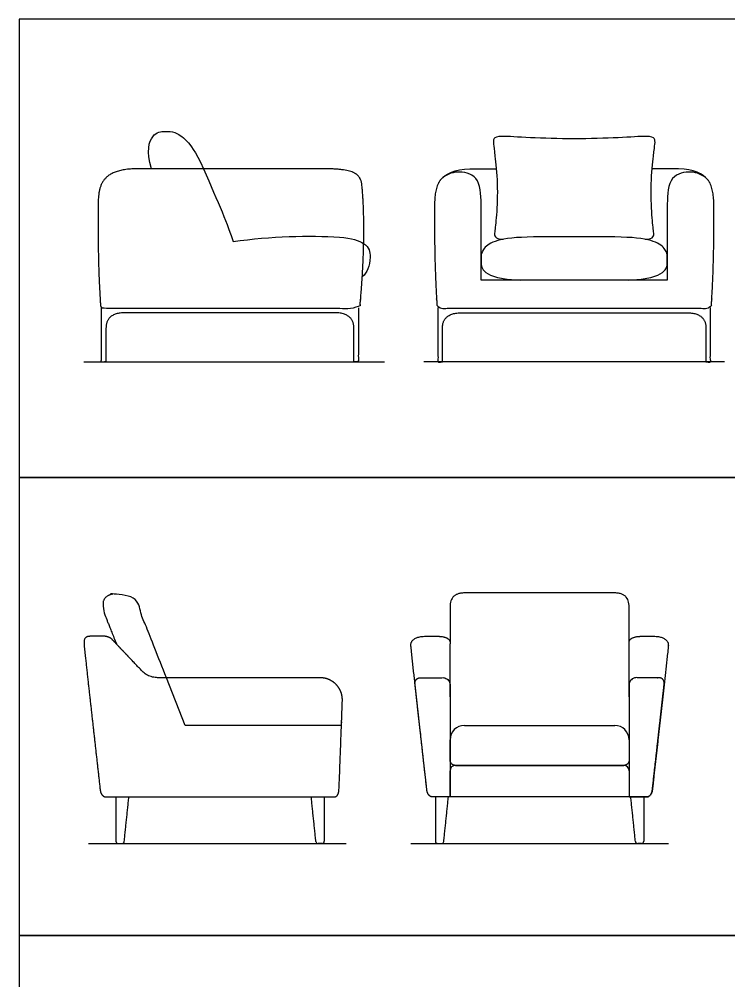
# Model space of a CAD drawing. Header units: millimetres. Extents: x 0 to 36.1, y -0.4 to 14.5.
# Drawn here: x 0.043 to 2.56, y 10.006 to 13.418 of the extents above; entities that cross this region are included whole.
import ezdxf

# ---------------------------------------------------------------- set-up
doc = ezdxf.new("R2010")
doc.units = ezdxf.units.MM
for name, color, linetype, true_color in [('AG-DETAIL-DIAGRAM', 7, 'Continuous', 0xccff66), ('AG-DIAGRAM', 7, 'Continuous', 0xfecc66), ('AG-FURNITURE', 7, 'Continuous', 0x66ccff), ('X-VPRT', 6, 'Continuous', 0xff00ff)]:
    doc.layers.add(name, color=color, linetype=linetype, true_color=true_color)

msp = doc.modelspace()

# ---------------------------------------------------------------- linework, layer by layer
at = {"layer": 'AG-DETAIL-DIAGRAM'}
msp.add_open_spline([(0.6964, 12.8873), (0.7491, 12.7687), (0.7844, 12.6825), (0.8025, 12.6289), (0.9347, 12.6476), (1.0726, 12.6517), (1.1794, 12.6439), (1.2228, 12.6411), (1.2489, 12.6324), (1.2648, 12.6219)], degree=3, knots=[0, 0, 0, 0, 11.009772, 11.009772, 11.009772, 29.23641, 29.23641, 29.23641, 31.154222, 31.154222, 31.154222, 31.154222], dxfattribs=at)
at = {"layer": 'AG-DIAGRAM'}
for points in [[(0.2718, 12.2015), (1.3386, 12.2015)], [(2.5451, 12.2015), (2.0117, 12.2015), (1.4783, 12.2015)], [(1.1861, 10.912), (0.6316, 10.912), (0.565, 11.0812)], [(0.2887, 10.4929), (1.2031, 10.4929)], [(1.4317, 10.4929), (2.3461, 10.4929)]]:
    msp.add_lwpolyline(points, dxfattribs=at)
at = {"layer": 'AG-FURNITURE'}
msp.add_line((2.2064, 10.658), (1.5714, 10.658), dxfattribs=at)
for points in [[(2.0117, 12.4922), (1.6815, 12.4922)], [(2.3419, 12.4922), (2.0117, 12.4922)], [(1.5714, 11.0136), (1.5714, 11.2011)], [(2.2064, 11.0136), (2.2064, 11.2011)]]:
    msp.add_lwpolyline(points, dxfattribs=at)
for centre, radius, start, end in [((1.6222, 10.8612), 0.0508, 90, 180), ((2.1556, 10.8612), 0.0508, 0.0117, 90), ((1.5905, 10.7509), 0.0191, 90, 180), ((2.1874, 10.7509), 0.0191, 360, 90), ((0.3941, 10.5012), 0.00824, 180, 270), ((0.4075, 10.5012), 0.00824, 270, 354.0571), ((1.1036, 10.5012), 0.00824, 185.9429, 270), ((1.117, 10.5012), 0.00824, 270, 0), ((1.5275, 10.5012), 0.00824, 180, 270), ((1.5409, 10.5012), 0.00824, 270, 354.0571), ((2.237, 10.5012), 0.00824, 185.9429, 270), ((2.2504, 10.5012), 0.00824, 270, 0)]:
    msp.add_arc(centre, radius, start, end, dxfattribs=at)
for points, degree, knots in [([(0.5122, 12.8873), (0.4936, 12.9498), (0.5143, 13.0192), (0.5633, 13.0192), (0.5944, 13.0192), (0.6283, 12.9983), (0.6658, 12.9534), (0.6964, 12.8873)], 3, [0.019915, 0.019915, 0.019915, 0.019915, 0.368835, 0.73767, 1.106505, 1.47534, 1.718281, 1.718281, 1.718281, 1.718281]), ([(2.2636, 12.6368), (2.2816, 12.6362), (2.2938, 12.6463), (2.2948, 12.656), (2.2869, 12.713), (2.2819, 12.8355), (2.2938, 12.9451), (2.2986, 12.9763), (2.2989, 12.9959), (2.2803, 13.0044), (2.1778, 12.9968), (2.067, 12.9933), (1.9564, 12.9933), (1.8455, 12.9968), (1.743, 13.0044), (1.7245, 12.9959), (1.7248, 12.9763), (1.7295, 12.9451), (1.7415, 12.8355), (1.7364, 12.713), (1.7285, 12.656), (1.7295, 12.6463), (1.7418, 12.6362), (1.7597, 12.6368)], 3, [0, 0, 0, 0, 2.617566, 5.235131, 7.852697, 10.470263, 13.087829, 15.705394, 18.32296, 20.940526, 23.558092, 26.175657, 26.175657, 28.793223, 31.410789, 34.028354, 36.64592, 39.263486, 41.881052, 44.498617, 47.116183, 49.733749, 52.351315, 52.351315, 52.351315, 52.351315]), ([(1.5455, 12.8562), (1.5664, 12.8759), (1.6022, 12.8873), (1.6634, 12.8873), (1.6874, 12.8873), (1.7114, 12.8873), (1.7354, 12.8873)], 3, [280.928213, 280.928213, 280.928213, 280.928213, 286.191119, 286.191119, 286.191119, 289.023847, 289.023847, 289.023847, 289.023847]), ([(1.6815, 12.4922), (1.6815, 12.7019), (1.6815, 12.7411), (1.6815, 12.8603), (1.6027, 12.8823), (1.564, 12.8693), (1.5455, 12.8562)], 3, [327.141903, 327.141903, 327.141903, 327.141903, 332.195326, 337.248749, 342.302172, 347.355593, 347.355593, 347.355593, 347.355593]), ([(2.4779, 12.8562), (2.457, 12.8759), (2.4212, 12.8873), (2.3599, 12.8873), (2.3359, 12.8873), (2.3119, 12.8873), (2.288, 12.8873)], 3, [280.928213, 280.928213, 280.928213, 280.928213, 286.191119, 286.191119, 286.191119, 289.023847, 289.023847, 289.023847, 289.023847]), ([(2.4779, 12.8562), (2.4593, 12.8693), (2.4206, 12.8823), (2.3419, 12.8603), (2.3419, 12.7411), (2.3419, 12.7019), (2.3419, 12.4922)], 3, [280.928213, 280.928213, 280.928213, 280.928213, 285.981634, 291.035057, 296.08848, 301.141903, 301.141903, 301.141903, 301.141903]), ([(1.2648, 12.6219), (1.2855, 12.6083), (1.2877, 12.5917), (1.2878, 12.5738), (1.287, 12.5409), (1.2776, 12.5183), (1.26, 12.5036)], 3, [31.164042, 31.164042, 31.164042, 31.164042, 33.721957, 33.721957, 33.721957, 37.758875, 37.758875, 37.758875, 37.758875]), ([(0.8052, 12.3762), (0.6087, 12.3762), (0.4202, 12.3762), (0.3509, 12.3762), (0.3509, 12.3213), (0.3509, 12.2614), (0.3509, 12.2015), (0.3429, 12.2015), (0.335, 12.2015), (0.335, 12.2901), (0.335, 12.3952)], 2, [32.573175, 32.573175, 32.573175, 47.415735, 47.415735, 52.306718, 52.306718, 57.02135, 57.02135, 57.64635, 57.64635, 64.620936, 64.620936, 64.620936]), ([(1.246, 12.3934), (1.246, 12.2894), (1.246, 12.2015), (1.2381, 12.2015), (1.2301, 12.2015), (1.2301, 12.2614), (1.2301, 12.3213), (1.2301, 12.3762), (1.1608, 12.3762), (1.0016, 12.3762), (0.8052, 12.3762)], 2, [0.584612, 0.584612, 0.584612, 7.5, 7.5, 8.125, 8.125, 12.839632, 12.839632, 17.730616, 17.730616, 32.573175, 32.573175, 32.573175]), ([(1.5285, 12.3952), (1.5285, 12.2901), (1.5285, 12.2015), (1.5365, 12.2015), (1.5444, 12.2015), (1.5444, 12.2614), (1.5444, 12.3213), (1.5444, 12.3762), (1.6138, 12.3762), (1.8023, 12.3762), (1.9987, 12.3762)], 2, [-64.620936, -64.620936, -64.620936, -57.64635, -57.64635, -57.02135, -57.02135, -52.306718, -52.306718, -47.415735, -47.415735, -32.573175, -32.573175, -32.573175]), ([(2.0246, 12.3762), (2.2211, 12.3762), (2.4096, 12.3762), (2.4789, 12.3762), (2.4789, 12.3213), (2.4789, 12.2614), (2.4789, 12.2015), (2.4869, 12.2015), (2.4948, 12.2015), (2.4948, 12.2901), (2.4948, 12.3952)], 2, [-31.590296, -31.590296, -31.590296, -16.747736, -16.747736, -11.856753, -11.856753, -7.142121, -7.142121, -6.517121, -6.517121, 0.457465, 0.457465, 0.457465]), ([(0.565, 11.0812), (0.4807, 11.2956), (0.4674, 11.3295), (0.4399, 11.3994), (0.3736, 11.3784), (0.3688, 11.3765), (0.3615, 11.3736), (0.3254, 11.3594), (0.3502, 11.2961), (0.3584, 11.2753), (0.3876, 11.2012)], 2, [0.021702, 0.021702, 0.021702, 0.526172, 0.526172, 0.677927, 0.677927, 2.592021, 2.592021, 2.743776, 2.743776, 3.047694, 3.047694, 3.047694]), ([(1.8889, 11.3819), (1.7431, 11.3819), (1.6223, 11.3819), (1.5714, 11.3819), (1.5714, 11.333), (1.5714, 11.2813), (1.5714, 11.2011)], 2, [1.634974, 1.634974, 1.634974, 2.592021, 2.592021, 2.743776, 2.743776, 3.269948, 3.269948, 3.269948]), ([(2.2064, 11.2011), (2.2064, 11.2813), (2.2064, 11.333), (2.2064, 11.3819), (2.1556, 11.3819), (2.0348, 11.3819), (1.8889, 11.3819)], 2, [0, 0, 0, 0.526172, 0.526172, 0.677927, 0.677927, 1.634974, 1.634974, 1.634974]), ([(1.8889, 10.658), (1.8135, 10.658), (1.7381, 10.658), (1.6627, 10.658), (1.5873, 10.658), (1.512, 10.658), (1.5051, 10.658), (1.4982, 10.658), (1.4905, 10.6701), (1.4897, 10.677), (1.489, 10.684), (1.478, 10.7815), (1.4671, 10.8789), (1.4561, 10.9764), (1.4452, 11.0739), (1.4325, 11.1929), (1.4316, 11.2064), (1.4316, 11.2127), (1.4535, 11.2283), (1.4619, 11.2286), (1.5411, 11.2286), (1.5495, 11.2283), (1.5714, 11.2209), (1.5714, 11.2146), (1.5714, 11.2011)], 5, [4.160527, 4.160527, 4.160527, 4.160527, 4.160527, 4.160527, 5.419532, 5.419532, 5.419532, 5.419532, 5.419532, 6.419532, 6.419532, 6.419532, 6.419532, 6.419532, 8.029119, 8.029119, 8.029119, 8.029119, 8.029119, 9.233889, 9.233889, 9.233889, 9.233889, 10.233831, 10.233831, 10.233831, 10.233831, 10.233831, 10.233831]), ([(2.2064, 11.2011), (2.2064, 11.2146), (2.2064, 11.2209), (2.2284, 11.2283), (2.2367, 11.2286), (2.316, 11.2286), (2.3244, 11.2283), (2.3463, 11.2127), (2.3463, 11.2064), (2.3454, 11.1929), (2.3327, 11.0739), (2.3218, 10.9764), (2.3108, 10.8789), (2.2999, 10.7815), (2.2889, 10.684), (2.2881, 10.677), (2.2874, 10.6701), (2.2797, 10.658), (2.2728, 10.658), (2.2659, 10.658), (2.1905, 10.658), (2.1151, 10.658), (2.0397, 10.658), (1.9643, 10.658), (1.8889, 10.658)], 5, [-1.912776, -1.912776, -1.912776, -1.912776, -1.912776, -1.912776, -0.912834, -0.912834, -0.912834, -0.912834, 0.291935, 0.291935, 0.291935, 0.291935, 0.291935, 1.901522, 1.901522, 1.901522, 1.901522, 1.901522, 2.901522, 2.901522, 2.901522, 2.901522, 2.901522, 4.160527, 4.160527, 4.160527, 4.160527, 4.160527, 4.160527])]:
    msp.add_open_spline(points, degree=degree, knots=knots, dxfattribs=at)
for points, weights, degree, knots in [([(1.2585, 12.8306), (1.2688, 12.7395), (1.2682, 12.5668), (1.252, 12.4025), (1.2514, 12.3962), (1.2468, 12.392), (1.2405, 12.392), (0.9413, 12.392), (0.6421, 12.392), (0.3429, 12.392), (0.3365, 12.392), (0.3318, 12.3964), (0.3314, 12.4028), (0.3226, 12.5397), (0.3226, 12.7566), (0.3226, 12.8873), (0.4699, 12.8873), (0.6718, 12.8873), (0.8737, 12.8873), (1.0756, 12.8873), (1.1964, 12.8873), (1.2523, 12.8864), (1.2585, 12.8306)], [1, 1, 1, 1, 0.827280872272, 0.827280872272, 1, 1, 1, 1, 0.819695936171, 0.819695936171, 1, 1, 1, 1, 1, 1, 1, 1, 1, 1, 1], 3, [206.432552, 206.432552, 206.432552, 206.432552, 224.508703, 224.508703, 224.508703, 225.178165, 225.178165, 225.178165, 260.516291, 260.516291, 260.516291, 261.201014, 261.201014, 261.201014, 273.534791, 286.191119, 286.191119, 286.191119, 310.037472, 310.037472, 310.037472, 320.881834, 320.881834, 320.881834, 320.881834]), ([(1.5455, 12.8562), (1.5161, 12.8285), (1.5161, 12.7109), (1.5161, 12.5397), (1.5249, 12.4028), (1.5254, 12.3964), (1.53, 12.392), (1.5365, 12.392), (1.6949, 12.392), (1.8533, 12.392), (2.0117, 12.392)], [1, 1, 1, 1, 1, 0.819695936171, 0.819695936171, 1, 1, 1, 1], 3, [347.355593, 347.355593, 347.355593, 347.355593, 354.749015, 367.082792, 367.082792, 367.082792, 367.767515, 367.767515, 367.767515, 386.476212, 386.476212, 386.476212, 386.476212]), ([(2.0117, 12.392), (2.1701, 12.392), (2.3285, 12.392), (2.4869, 12.392), (2.4933, 12.392), (2.498, 12.3964), (2.4984, 12.4028), (2.5072, 12.5397), (2.5072, 12.7109), (2.5072, 12.8285), (2.4779, 12.8562)], [1, 1, 1, 1, 0.819695936171, 0.819695936171, 1, 1, 1, 1, 1], 3, [241.807594, 241.807594, 241.807594, 241.807594, 260.516291, 260.516291, 260.516291, 261.201014, 261.201014, 261.201014, 273.534791, 280.928213, 280.928213, 280.928213, 280.928213]), ([(1.0798, 11.0812), (1.0875, 11.0812), (1.0944, 11.0812), (1.1008, 11.0812), (1.1067, 11.0812), (1.1122, 11.0811), (1.1247, 11.0808), (1.1371, 11.0781), (1.1488, 11.073), (1.1592, 11.0656), (1.1678, 11.0565), (1.1764, 11.0474), (1.1832, 11.0367), (1.1877, 11.0247), (1.1898, 11.0122), (1.1893, 10.9996), (1.181, 10.7705), (1.1777, 10.6836), (1.1769, 10.6768), (1.1761, 10.6699), (1.1685, 10.658), (1.1616, 10.658), (1.1548, 10.658), (1.0794, 10.658), (0.9818, 10.658), (0.9064, 10.658), (0.831, 10.658), (0.7556, 10.658), (0.6802, 10.658), (0.6048, 10.658), (0.5294, 10.658), (0.454, 10.658), (0.3532, 10.658), (0.3463, 10.658), (0.3394, 10.658), (0.3317, 10.6701), (0.331, 10.677), (0.3302, 10.684), (0.3192, 10.7815), (0.3083, 10.8789), (0.2973, 10.9764), (0.2864, 11.0739), (0.2745, 11.1852), (0.2709, 11.2236), (0.2709, 11.2299), (0.2947, 11.2283), (0.3031, 11.2286), (0.3384, 11.2286), (0.3442, 11.2286), (0.35, 11.2286), (0.3606, 11.226), (0.3686, 11.2221), (0.3731, 11.2165), (0.3933, 11.1951), (0.4143, 11.1729), (0.4355, 11.1506), (0.4567, 11.1282), (0.4778, 11.1058), (0.4867, 11.0965), (0.4973, 11.089), (0.5093, 11.0838), (0.5221, 11.0812), (0.5349, 11.0812), (0.6395, 11.0812), (0.744, 11.0812), (0.8485, 11.0812), (0.9531, 11.0812), (1.0798, 11.0812)], [1, 1, 1, 1, 1, 1, 0.968866379985, 0.953299569978, 0.953299569978, 0.968866379985, 1, 0.968866379985, 0.953299569978, 0.953299569978, 0.968866379985, 1, 1, 1, 1, 1, 1, 1, 1, 1, 1, 1, 1, 1, 1, 1, 1, 1, 1, 1, 1, 1, 1, 1, 1, 1, 1, 1, 1, 1, 1, 1, 1, 1, 1, 1, 1, 1, 1, 1, 1, 1, 1, 1, 0.967401672402, 0.951102508603, 0.951102508603, 0.967401672402, 1, 1, 1, 1, 1, 1], 5, [0, 0, 0, 0, 0, 0, 0.212771, 0.212771, 0.212771, 0.212771, 0.212771, 0.417642, 0.417642, 0.417642, 0.417642, 0.417642, 0.622514, 0.622514, 0.622514, 0.622514, 0.622514, 2.182634, 2.182634, 3.182634, 3.182634, 3.182634, 3.182634, 3.182634, 4.44164, 4.44164, 4.44164, 4.44164, 4.44164, 5.700645, 5.700645, 5.700645, 5.700645, 5.700645, 6.700645, 6.700645, 6.700645, 6.700645, 6.700645, 8.310232, 8.310232, 8.310232, 8.310232, 8.310232, 9.515001, 9.515001, 9.515001, 9.515001, 9.515001, 10.220541, 10.220541, 10.220541, 10.220541, 10.220541, 10.726185, 10.726185, 10.726185, 10.726185, 10.726185, 10.935886, 10.935886, 10.935886, 10.935886, 10.935886, 13.065015, 13.065015, 13.065015, 13.065015, 13.065015, 13.065015]), ([(1.5714, 10.658), (1.5714, 10.7444), (1.5714, 10.8117), (1.5714, 10.879), (1.5714, 10.9463), (1.5714, 11.0558), (1.5714, 11.0639), (1.5684, 11.072), (1.5622, 11.0781), (1.5542, 11.0812), (1.546, 11.0812), (1.5309, 11.0812), (1.5158, 11.0812), (1.5007, 11.0812), (1.4856, 11.0812), (1.4658, 11.0812), (1.4626, 11.0812), (1.4594, 11.0805), (1.4564, 11.0792), (1.4538, 11.0773), (1.4516, 11.0749), (1.4495, 11.0725), (1.4479, 11.0696), (1.4469, 11.0665), (1.4465, 11.0633), (1.4469, 11.0601), (1.4592, 10.9486), (1.4667, 10.8825), (1.4741, 10.8163), (1.4815, 10.7501), (1.489, 10.684), (1.4897, 10.677), (1.4905, 10.6701), (1.4982, 10.658), (1.5051, 10.658), (1.512, 10.658), (1.5134, 10.658), (1.5215, 10.658), (1.5296, 10.658), (1.5377, 10.658), (1.5458, 10.658), (1.5714, 10.658)], [1, 1, 1, 1, 1, 1, 0.882842712475, 0.824264068712, 0.824264068712, 0.882842712475, 1, 1, 1, 1, 1, 1, 0.965183953182, 0.947775929774, 0.947775929774, 0.965183953182, 1, 0.965183953182, 0.947775929774, 0.947775929774, 0.965183953182, 1, 1, 1, 1, 1, 1, 1, 1, 1, 1, 1, 1, 1, 1, 1, 1, 1], 5, [0.098175, 0.098175, 0.098175, 0.098175, 0.098175, 0.098175, 1.210742, 1.210742, 1.210742, 1.210742, 1.210742, 1.341642, 1.341642, 1.341642, 1.341642, 1.341642, 1.589498, 1.589498, 1.589498, 1.589498, 1.589498, 1.642037, 1.642037, 1.642037, 1.642037, 1.642037, 1.694577, 1.694577, 1.694577, 1.694577, 1.694577, 2.786981, 2.786981, 2.786981, 2.786981, 2.786981, 3.786984, 3.786984, 3.786984, 3.786984, 3.786984, 3.811341, 3.92205, 3.92205, 3.92205, 3.92205, 3.92205, 3.92205]), ([(2.2064, 10.658), (2.2064, 10.7444), (2.2064, 10.8117), (2.2064, 10.879), (2.2064, 10.9463), (2.2064, 11.0558), (2.2064, 11.0639), (2.2095, 11.072), (2.2157, 11.0781), (2.2237, 11.0812), (2.2318, 11.0812), (2.247, 11.0812), (2.2621, 11.0812), (2.2772, 11.0812), (2.2923, 11.0812), (2.3121, 11.0812), (2.3153, 11.0812), (2.3185, 11.0805), (2.3215, 11.0792), (2.3241, 11.0773), (2.3262, 11.0749), (2.3284, 11.0725), (2.33, 11.0696), (2.331, 11.0665), (2.3313, 11.0633), (2.331, 11.0601), (2.3186, 10.9486), (2.3112, 10.8825), (2.3038, 10.8163), (2.2964, 10.7501), (2.2889, 10.684), (2.2881, 10.677), (2.2874, 10.6701), (2.2797, 10.658), (2.2728, 10.658), (2.2659, 10.658), (2.2645, 10.658), (2.2564, 10.658), (2.2483, 10.658), (2.2402, 10.658), (2.2321, 10.658), (2.2064, 10.658)], [1, 1, 1, 1, 1, 1, 0.882842712475, 0.824264068712, 0.824264068712, 0.882842712475, 1, 1, 1, 1, 1, 1, 0.965183953182, 0.947775929774, 0.947775929774, 0.965183953182, 1, 0.965183953182, 0.947775929774, 0.947775929774, 0.965183953182, 1, 1, 1, 1, 1, 1, 1, 1, 1, 1, 1, 1, 1, 1, 1, 1, 1], 5, [0.098175, 0.098175, 0.098175, 0.098175, 0.098175, 0.098175, 1.210742, 1.210742, 1.210742, 1.210742, 1.210742, 1.341642, 1.341642, 1.341642, 1.341642, 1.341642, 1.589498, 1.589498, 1.589498, 1.589498, 1.589498, 1.642037, 1.642037, 1.642037, 1.642037, 1.642037, 1.694577, 1.694577, 1.694577, 1.694577, 1.694577, 2.786981, 2.786981, 2.786981, 2.786981, 2.786981, 3.786984, 3.786984, 3.786984, 3.786984, 3.786984, 3.811341, 3.92205, 3.92205, 3.92205, 3.92205, 3.92205, 3.92205]), ([(2.2064, 10.789), (2.2064, 10.7812), (2.2009, 10.7756), (2.1953, 10.77), (2.1874, 10.77)], [1, 0.923860011274, 1, 0.923860011274, 1], 2, [2.75591302, 2.75591302, 2.75591302, 2.80500678, 2.80500678, 2.85410054, 2.85410054, 2.85410054])]:
    msp.add_rational_spline(points, weights, degree=degree, knots=knots, dxfattribs=at)
for points, degree in [([(2.0117, 12.646), (1.9187, 12.646), (1.7868, 12.646), (1.7075, 12.6253), (1.6815, 12.5915), (1.6815, 12.5719), (1.6815, 12.4978), (1.8199, 12.4922)], 3), ([(2.2034, 12.4922), (2.3419, 12.4978), (2.3419, 12.5719), (2.3419, 12.5915), (2.3159, 12.6253), (2.2365, 12.646), (2.1046, 12.646), (2.0117, 12.646)], 3), ([(1.9987, 12.3762), (2.0052, 12.3762), (2.0117, 12.3762)], 2), ([(2.0117, 12.3762), (2.0181, 12.3762), (2.0246, 12.3762)], 2), ([(1.6222, 10.912), (1.8889, 10.912), (2.1556, 10.912)], 2), ([(1.5714, 10.789), (1.5714, 10.8251), (1.5714, 10.8612)], 2), ([(2.2064, 10.8612), (2.2064, 10.8251), (2.2064, 10.789)], 2), ([(1.5714, 10.658), (1.5714, 10.7045), (1.5714, 10.7509)], 2), ([(1.5905, 10.77), (1.8889, 10.77), (2.1874, 10.77)], 2), ([(2.1874, 10.77), (1.8889, 10.77), (1.5905, 10.77)], 2), ([(2.2064, 10.7509), (2.2064, 10.7045), (2.2064, 10.658)], 2), ([(0.3859, 10.658), (0.3859, 10.5796), (0.3859, 10.5012)], 2), ([(0.4157, 10.5003), (0.4239, 10.5792), (0.4321, 10.658)], 2), ([(1.0954, 10.5003), (1.0872, 10.5792), (1.079, 10.658)], 2), ([(1.1253, 10.658), (1.1253, 10.5796), (1.1253, 10.5012)], 2), ([(1.5192, 10.658), (1.5192, 10.5796), (1.5192, 10.5012)], 2), ([(1.5491, 10.5003), (1.5573, 10.5792), (1.5655, 10.658)], 2), ([(2.2288, 10.5003), (2.2206, 10.5792), (2.2124, 10.658)], 2), ([(2.2586, 10.658), (2.2586, 10.5796), (2.2586, 10.5012)], 2), ([(0.3941, 10.4929), (0.4008, 10.4929), (0.4075, 10.4929)], 2), ([(1.117, 10.4929), (1.1103, 10.4929), (1.1036, 10.4929)], 2), ([(1.5275, 10.4929), (1.5342, 10.4929), (1.5409, 10.4929)], 2), ([(2.2504, 10.4929), (2.2437, 10.4929), (2.237, 10.4929)], 2)]:
    msp.add_open_spline(points, degree=degree, dxfattribs=at)
msp.add_rational_spline([(1.5905, 10.77), (1.5714, 10.77), (1.5714, 10.789)], [1, 0.707106781187, 1], degree=2, dxfattribs=at)
at = {"layer": 'X-VPRT'}
for points in [[(0.0432, 13.4176), (0.0432, 11.792), (5.2248, 11.792), (5.2248, 13.4176)], [(0.0432, 11.792), (0.0432, 10.1664), (4.877, 10.1664), (4.877, 11.792)], [(0.0432, 10.1664), (0.0432, 7.728), (2.7864, 7.728), (2.7864, 10.1664)]]:
    msp.add_lwpolyline(points, close=True, dxfattribs=at)

doc.saveas('drawing.dxf')
